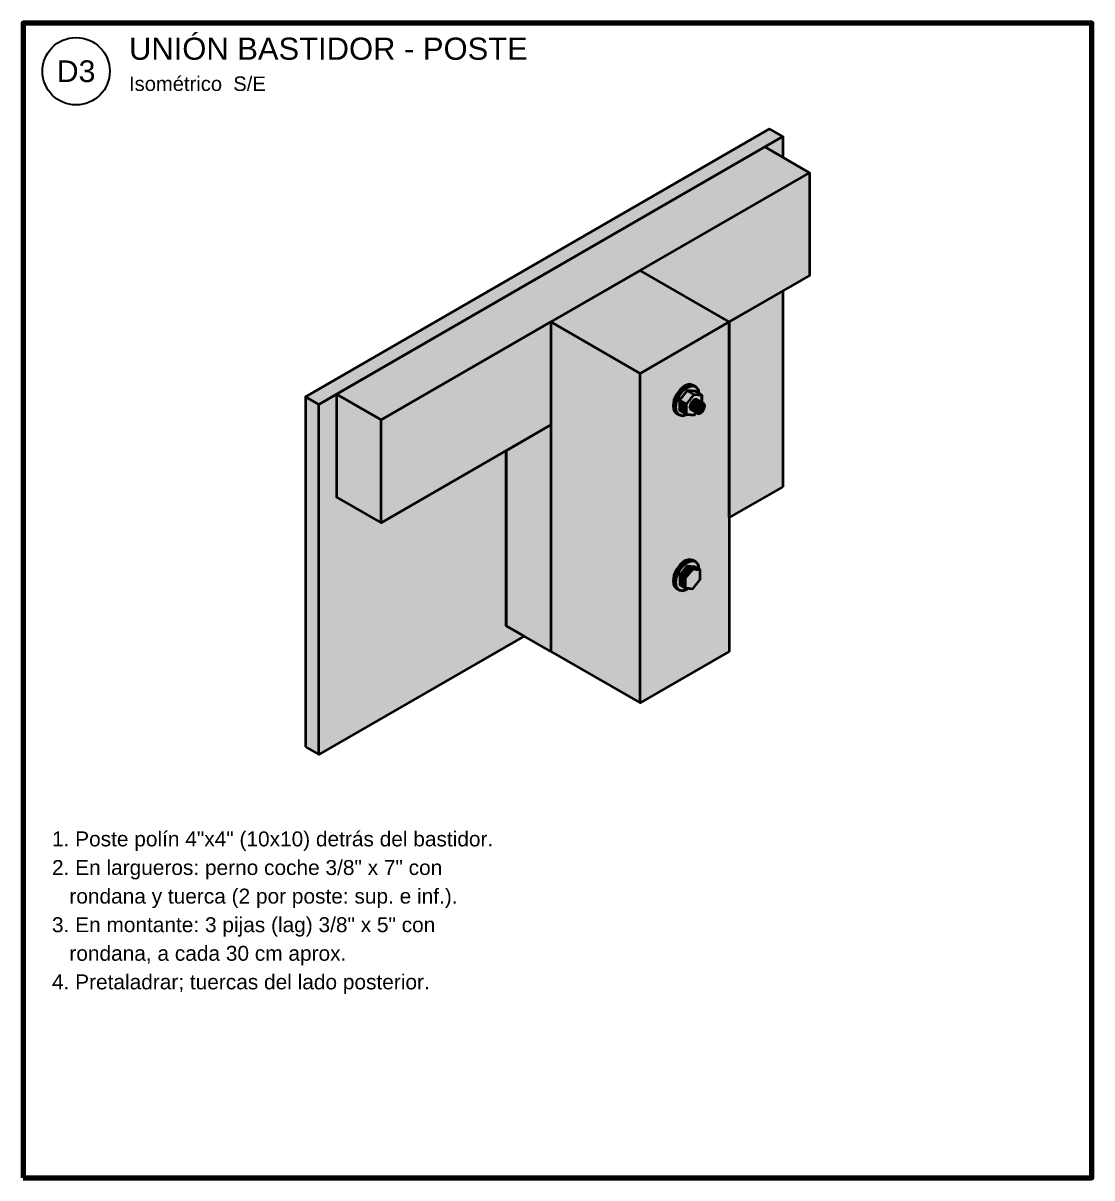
# Model space of a CAD drawing. Header units: centimetres. Extents: x 0 to 1025, y -515 to 400.
# Drawn here: x 466 to 688, y -255 to -15 of the extents above; entities that cross this region are included whole.
import ezdxf
from ezdxf.enums import TextEntityAlignment as Align

# ---------------------------------------------------------------- set-up
doc = ezdxf.new("R2010")
doc.units = ezdxf.units.CM
doc.header["$LTSCALE"] = 10
for name, color, linetype, lineweight in [('A-DETALLES', 7, 'Continuous', 35), ('A-MARCO', 7, 'Continuous', 70), ('A-RELLENO', 8, 'Continuous', 0), ('A-TEXTO', 7, 'Continuous', 25)]:
    doc.layers.add(name, color=color, linetype=linetype, lineweight=lineweight)
doc.styles.add('ARIAL', font='arial.ttf')

msp = doc.modelspace()

# ---------------------------------------------------------------- hatches: boundary and pattern name
at = {"layer": 'A-RELLENO', "true_color": 0xdfdfd8}
h = msp.add_hatch(color=7, dxfattribs=at)
h.dxf.hatch_style = 1
h.paths.add_polyline_path([(621.01, -37), (524.65, -92.64), (527.43, -94.24), (623.79, -38.6)])
at = {"layer": 'A-RELLENO', "true_color": 0xcba371}
h = msp.add_hatch(color=7, dxfattribs=at)
h.dxf.hatch_style = 1
h.paths.add_polyline_path([(620.09, -40.74), (531.13, -92.1), (540.4, -97.45), (629.35, -46.09)])
at = {"layer": 'A-RELLENO', "true_color": 0x9f9f9a}
h = msp.add_hatch(color=7, dxfattribs=at)
h.dxf.hatch_style = 1
h.paths.add_polyline_path([(623.79, -38.6), (623.79, -42.88), (620.09, -40.74)])
at = {"layer": 'A-RELLENO', "true_color": 0x907451}
h = msp.add_hatch(color=7, dxfattribs=at)
h.dxf.hatch_style = 1
h.paths.add_polyline_path([(629.35, -46.09), (629.35, -67.49), (612.67, -77.12), (612.67, -77.12), (612.67, -77.12), (612.67, -77.12), (612.67, -77.12), (612.67, -77.12), (612.67, -77.12), (594.14, -66.42)])
at = {"layer": 'A-RELLENO', "true_color": 0xcba371}
h = msp.add_hatch(color=7, dxfattribs=at)
h.dxf.hatch_style = 1
h.paths.add_polyline_path([(594.14, -66.42), (575.61, -77.12), (594.14, -87.82), (612.67, -77.12)])
at = {"layer": 'A-RELLENO', "true_color": 0x9f9f9a}
h = msp.add_hatch(color=7, dxfattribs=at)
h.dxf.hatch_style = 1
h.paths.add_polyline_path([(623.79, -111.36), (612.67, -117.78), (612.67, -77.12), (623.79, -70.7)])
at = {"layer": 'A-RELLENO', "true_color": 0x907451}
h = msp.add_hatch(color=7, dxfattribs=at)
h.dxf.hatch_style = 1
h.paths.add_polyline_path([(540.4, -118.85), (540.4, -97.45), (575.61, -77.12), (575.61, -98.52), (575.61, -98.52), (575.61, -98.52), (575.61, -98.52), (575.61, -98.52), (575.61, -98.52), (575.61, -98.52)])
at = {"layer": 'A-RELLENO', "true_color": 0x725c40}
h = msp.add_hatch(color=7, dxfattribs=at)
h.dxf.hatch_style = 1
h.paths.add_polyline_path([(575.61, -145.6), (594.14, -156.3), (594.14, -87.82), (575.61, -77.12)])
at = {"layer": 'A-RELLENO', "true_color": 0x907451}
h = msp.add_hatch(color=7, dxfattribs=at)
h.dxf.hatch_style = 1
h.paths.add_polyline_path([(594.14, -87.82), (612.67, -77.12), (612.67, -145.6), (594.14, -156.3)])
h.paths.add_polyline_path([(601, -94.56), (601, -94.56), (601, -94.56), (601, -94.56), (601, -94.56), (601.18, -95.52), (601.18, -95.52), (601.18, -95.52), (601.18, -95.52), (601.18, -95.52), (601.18, -95.52), (601.7, -96.12), (601.7, -96.12), (601.7, -96.12), (601.7, -96.12), (602.26, -96.44), (602.26, -96.44), (602.26, -96.44), (602.26, -96.44), (603.04, -96.6), (603.04, -96.6), (603.04, -96.6), (603.04, -96.6), (603.04, -96.6), (603.04, -96.6), (603.84, -96.32), (605.39, -96.46), (605.39, -96.46), (605.39, -96.46), (605.39, -96.46), (605.39, -96.46), (605.39, -96.46), (605.39, -96.46), (605.39, -96.46), (605.39, -96.46), (605.39, -96.46), (605.39, -96.46), (605.79, -95.95), (605.91, -96.02), (606.24, -96.21), (606.24, -96.21), (606.24, -96.21), (606.24, -96.21), (606.24, -96.21), (606.24, -96.21), (606.24, -96.21), (606.24, -96.21), (606.24, -96.21), (606.68, -96.09), (606.68, -96.09), (606.68, -96.09), (606.68, -96.09), (606.68, -96.09), (606.68, -96.09), (607.13, -95.7), (607.13, -95.7), (607.13, -95.7), (607.13, -95.7), (607.46, -95.13), (607.46, -95.13), (607.46, -95.13), (607.46, -95.13), (607.57, -94.55), (607.57, -94.55), (607.57, -94.55), (607.57, -94.55), (607.57, -94.55), (607.57, -94.55), (607.46, -94.11), (607.46, -94.11), (607.46, -94.11), (607.46, -94.11), (607.46, -94.11), (607.46, -94.11), (607.46, -94.11), (607.46, -94.11), (607.46, -94.11), (607.13, -93.92), (606.99, -93.84), (606.99, -92.32), (606.99, -92.32), (606.99, -92.32), (606.99, -92.32), (606.99, -92.32), (606.99, -92.32), (606.99, -92.32), (606.99, -92.32), (606.99, -92.32), (606.99, -92.32), (606.99, -92.32), (606.99, -92.32), (606.34, -91.94), (606.19, -91.14), (606.19, -91.14), (606.19, -91.14), (606.19, -91.14), (606.19, -91.14), (606.19, -91.14), (605.67, -90.54), (605.67, -90.54), (605.67, -90.54), (605.67, -90.54), (605.11, -90.22), (605.11, -90.22), (605.11, -90.22), (605.11, -90.22), (604.33, -90.07), (604.33, -90.07), (604.33, -90.07), (604.33, -90.07), (604.33, -90.07), (604.33, -90.07), (603.41, -90.39), (603.41, -90.39), (603.41, -90.39), (603.41, -90.39), (603.41, -90.39), (602.49, -91.13), (602.49, -91.13), (602.49, -91.13), (602.49, -91.13), (601.7, -92.19), (601.7, -92.19), (601.7, -92.19), (601.18, -93.39), (601.18, -93.39), (601.18, -93.39), (601.18, -93.39)], flags=0)
h.paths.add_polyline_path([(601, -130.94), (601, -130.94), (601, -130.94), (601, -130.94), (601, -130.94), (601.18, -131.9), (601.18, -131.9), (601.18, -131.9), (601.18, -131.9), (601.18, -131.9), (601.18, -131.9), (601.7, -132.5), (601.7, -132.5), (601.7, -132.5), (601.7, -132.5), (602.26, -132.82), (602.26, -132.82), (602.26, -132.82), (602.26, -132.82), (603.04, -132.97), (603.04, -132.97), (603.04, -132.97), (603.04, -132.97), (603.04, -132.97), (603.04, -132.97), (603.96, -132.65), (603.96, -132.65), (603.96, -132.65), (603.96, -132.65), (603.96, -132.65), (604.19, -132.47), (605.08, -132.55), (605.08, -132.55), (605.08, -132.55), (605.08, -132.55), (605.08, -132.55), (605.08, -132.55), (605.08, -132.55), (605.08, -132.55), (605.08, -132.55), (605.08, -132.55), (605.08, -132.55), (606.6, -130.65), (606.6, -130.65), (606.6, -130.65), (606.6, -130.65), (606.6, -130.65), (606.6, -130.65), (606.6, -130.65), (606.6, -130.65), (606.6, -128.62), (606.6, -128.62), (606.6, -128.62), (606.6, -128.62), (606.6, -128.62), (606.6, -128.62), (606.6, -128.62), (606.6, -128.62), (606.6, -128.62), (606.6, -128.62), (606.6, -128.62), (606.6, -128.62), (606.37, -128.49), (606.37, -128.48), (606.37, -128.48), (606.37, -128.48), (606.37, -128.48), (606.37, -128.48), (606.19, -127.52), (606.19, -127.52), (606.19, -127.52), (606.19, -127.52), (606.19, -127.52), (606.19, -127.52), (605.67, -126.92), (605.67, -126.92), (605.67, -126.92), (605.67, -126.92), (605.11, -126.6), (605.11, -126.6), (605.11, -126.6), (605.11, -126.6), (604.33, -126.45), (604.33, -126.45), (604.33, -126.45), (604.33, -126.45), (604.33, -126.45), (604.33, -126.45), (603.41, -126.77), (603.41, -126.77), (603.41, -126.77), (603.41, -126.77), (603.41, -126.77), (602.49, -127.51), (602.49, -127.51), (602.49, -127.51), (602.49, -127.51), (601.7, -128.57), (601.7, -128.57), (601.7, -128.57), (601.18, -129.77), (601.18, -129.77), (601.18, -129.77), (601.18, -129.77)], flags=0)
at = {"layer": 'A-RELLENO', "true_color": 0x47474a}
h = msp.add_hatch(color=7, dxfattribs=at)
h.dxf.hatch_style = 1
h.paths.add_polyline_path([(603.04, -96.6), (602.26, -96.44), (601.74, -95.84), (601.56, -94.88), (601.74, -93.71), (602.26, -92.51), (603.04, -91.46), (603.96, -90.71), (604.89, -90.39), (605.67, -90.54), (606.19, -91.14), (606.34, -91.94), (605.57, -91.5), (605.57, -91.5), (605.57, -91.5), (605.57, -91.5), (605.57, -91.5), (603.96, -91.35), (603.96, -91.35), (603.96, -91.35), (603.96, -91.35), (603.96, -91.35), (603.96, -91.35), (603.96, -91.35), (603.96, -91.35), (603.96, -91.35), (603.96, -91.35), (603.96, -91.35), (602.36, -93.35), (602.36, -93.35), (602.36, -93.35), (602.36, -93.35), (602.36, -93.35), (602.36, -93.35), (602.36, -93.35), (602.36, -93.35), (602.36, -95.49), (602.36, -95.49), (602.36, -95.49), (602.36, -95.49), (602.36, -95.49), (602.36, -95.49), (602.36, -95.49), (602.36, -95.49), (602.36, -95.49), (602.36, -95.49), (602.36, -95.49), (602.36, -95.49), (603.78, -96.31), (603.78, -96.31), (603.78, -96.31), (603.78, -96.31), (603.78, -96.31), (603.84, -96.32)])
at = {"layer": 'A-RELLENO', "true_color": 0x545458}
h = msp.add_hatch(color=7, dxfattribs=at)
h.dxf.hatch_style = 1
h.paths.add_polyline_path([(602.49, -91.13), (601.7, -92.19), (602.26, -92.51), (603.04, -91.46)])
at = {"layer": 'A-RELLENO', "true_color": 0x5f5f63}
h = msp.add_hatch(color=7, dxfattribs=at)
h.dxf.hatch_style = 1
h.paths.add_polyline_path([(603.41, -90.39), (602.49, -91.13), (603.04, -91.46), (603.96, -90.71)])
at = {"layer": 'A-RELLENO', "true_color": 0x66666b}
h = msp.add_hatch(color=7, dxfattribs=at)
h.dxf.hatch_style = 1
h.paths.add_polyline_path([(604.33, -90.07), (603.41, -90.39), (603.96, -90.71), (604.89, -90.39)])
at = {"layer": 'A-RELLENO', "true_color": 0x6a6a6f}
h = msp.add_hatch(color=7, dxfattribs=at)
h.dxf.hatch_style = 1
h.paths.add_polyline_path([(605.11, -90.22), (604.33, -90.07), (604.89, -90.39), (605.67, -90.54)])
at = {"layer": 'A-RELLENO', "true_color": 0x7e7e79}
h = msp.add_hatch(color=7, dxfattribs=at)
h.dxf.hatch_style = 1
h.paths.add_polyline_path([(524.65, -165.4), (527.43, -167), (527.43, -94.24), (524.65, -92.64)])
at = {"layer": 'A-RELLENO', "true_color": 0x9f9f9a}
h = msp.add_hatch(color=7, dxfattribs=at)
h.dxf.hatch_style = 1
h.paths.add_polyline_path([(527.43, -167), (527.43, -94.24), (531.13, -92.1), (531.13, -113.5), (531.13, -113.5), (531.13, -113.5), (531.13, -113.5), (531.13, -113.5), (531.13, -113.5), (531.13, -113.5), (531.13, -113.5), (531.13, -113.5), (531.13, -113.5), (531.13, -113.5), (531.13, -113.5), (540.4, -118.85), (540.4, -118.85), (540.4, -118.85), (540.4, -118.85), (540.4, -118.85), (540.4, -118.85), (540.4, -118.85), (540.4, -118.85), (540.4, -118.85), (540.4, -118.85), (540.4, -118.85), (540.4, -118.85), (566.34, -103.87), (566.34, -140.25), (566.34, -140.25), (566.34, -140.25), (566.34, -140.25), (566.34, -140.25), (566.34, -140.25), (566.34, -140.25), (566.34, -140.25), (566.34, -140.25), (566.34, -140.25), (566.34, -140.25), (566.34, -140.25), (570.05, -142.39)])
at = {"layer": 'A-RELLENO', "true_color": 0x725c40}
h = msp.add_hatch(color=7, dxfattribs=at)
h.dxf.hatch_style = 1
h.paths.add_polyline_path([(531.13, -113.5), (540.4, -118.85), (540.4, -97.45), (531.13, -92.1)])
at = {"layer": 'A-RELLENO', "true_color": 0x3d3d40}
h = msp.add_hatch(color=7, dxfattribs=at)
h.dxf.hatch_style = 1
h.paths.add_polyline_path([(601.18, -93.39), (601, -94.56), (601.56, -94.88), (601.74, -93.71)])
at = {"layer": 'A-RELLENO', "true_color": 0x48484c}
h = msp.add_hatch(color=7, dxfattribs=at)
h.dxf.hatch_style = 1
h.paths.add_polyline_path([(601.7, -92.19), (601.18, -93.39), (601.74, -93.71), (602.26, -92.51)])
at = {"layer": 'A-RELLENO', "true_color": 0x56565a}
h = msp.add_hatch(color=7, dxfattribs=at)
h.dxf.hatch_style = 1
h.paths.add_polyline_path([(603.96, -91.35), (602.36, -93.35), (603.78, -94.17), (605.39, -92.18)])
at = {"layer": 'A-RELLENO', "true_color": 0x38383a}
h = msp.add_hatch(color=7, dxfattribs=at)
h.dxf.hatch_style = 1
h.paths.add_polyline_path([(602.36, -93.35), (602.36, -95.49), (603.78, -96.31), (603.78, -94.17)])
at = {"layer": 'A-RELLENO', "true_color": 0x47474a}
h = msp.add_hatch(color=7, dxfattribs=at)
h.dxf.hatch_style = 1
h.paths.add_polyline_path([(605.39, -96.46), (603.78, -96.31), (603.78, -94.17), (605.39, -92.18), (606.99, -92.32), (606.99, -93.84), (605.83, -93.17), (605.83, -93.17), (605.83, -93.17), (605.83, -93.17), (605.83, -93.17), (605.83, -93.17), (605.83, -93.17), (605.83, -93.17), (605.83, -93.17), (605.39, -93.29), (605.39, -93.29), (605.39, -93.29), (605.39, -93.29), (605.39, -93.29), (605.39, -93.29), (604.94, -93.68), (604.94, -93.68), (604.94, -93.68), (604.94, -93.68), (604.62, -94.25), (604.62, -94.25), (604.62, -94.25), (604.62, -94.25), (604.5, -94.83), (604.5, -94.83), (604.5, -94.83), (604.5, -94.83), (604.5, -94.83), (604.5, -94.83), (604.62, -95.27), (604.62, -95.27), (604.62, -95.27), (604.62, -95.27), (604.62, -95.27), (604.62, -95.27), (604.62, -95.27), (604.62, -95.27), (604.62, -95.27), (605.79, -95.95)])
at = {"layer": 'A-RELLENO', "true_color": 0x6a6a6f}
h = msp.add_hatch(color=7, dxfattribs=at)
h.dxf.hatch_style = 1
h.paths.add_polyline_path([(605.57, -91.5), (603.96, -91.35), (605.39, -92.18), (606.99, -92.32)])
at = {"layer": 'A-RELLENO', "true_color": 0x5d5d62}
h = msp.add_hatch(color=7, dxfattribs=at)
h.dxf.hatch_style = 1
h.paths.add_polyline_path([(605.39, -93.29), (604.94, -93.68), (606.24, -94.43), (606.68, -94.04)])
at = {"layer": 'A-RELLENO', "true_color": 0x67676c}
h = msp.add_hatch(color=7, dxfattribs=at)
h.dxf.hatch_style = 1
h.paths.add_polyline_path([(605.83, -93.17), (605.39, -93.29), (606.68, -94.04), (607.13, -93.92)])
at = {"layer": 'A-RELLENO', "true_color": 0x333336}
h = msp.add_hatch(color=7, dxfattribs=at)
h.dxf.hatch_style = 1
h.paths.add_polyline_path([(601, -94.56), (601.18, -95.52), (601.74, -95.84), (601.56, -94.88)])
at = {"layer": 'A-RELLENO', "true_color": 0x2f2f31}
h = msp.add_hatch(color=7, dxfattribs=at)
h.dxf.hatch_style = 1
h.paths.add_polyline_path([(601.18, -95.52), (601.7, -96.12), (602.26, -96.44), (601.74, -95.84)])
at = {"layer": 'A-RELLENO', "true_color": 0x3f3f42}
h = msp.add_hatch(color=7, dxfattribs=at)
h.dxf.hatch_style = 1
h.paths.add_polyline_path([(604.62, -94.25), (604.5, -94.83), (605.8, -95.58), (605.91, -95)])
at = {"layer": 'A-RELLENO', "true_color": 0x323235}
h = msp.add_hatch(color=7, dxfattribs=at)
h.dxf.hatch_style = 1
h.paths.add_polyline_path([(604.5, -94.83), (604.62, -95.27), (605.91, -96.02), (605.8, -95.58)])
at = {"layer": 'A-RELLENO', "true_color": 0x4e4e52}
h = msp.add_hatch(color=7, dxfattribs=at)
h.dxf.hatch_style = 1
h.paths.add_polyline_path([(604.94, -93.68), (604.62, -94.25), (605.91, -95), (606.24, -94.43)])
at = {"layer": 'A-RELLENO', "true_color": 0x47474a}
h = msp.add_hatch(color=7, dxfattribs=at)
h.dxf.hatch_style = 1
h.paths.add_polyline_path([(606.68, -96.09), (607.13, -95.7), (607.46, -95.13), (607.57, -94.55), (607.46, -94.11), (607.13, -93.92), (606.68, -94.04), (606.24, -94.43), (605.91, -95), (605.8, -95.58), (605.91, -96.02), (606.24, -96.21)])
at = {"layer": 'A-RELLENO', "true_color": 0x725c40}
h = msp.add_hatch(color=7, dxfattribs=at)
h.dxf.hatch_style = 1
h.paths.add_polyline_path([(575.61, -145.6), (566.34, -140.25), (566.34, -103.87), (566.34, -103.87), (566.34, -103.87), (566.34, -103.87), (566.34, -103.87), (566.34, -103.87), (566.34, -103.87), (575.61, -98.52)])
at = {"layer": 'A-RELLENO', "true_color": 0x47474a}
h = msp.add_hatch(color=7, dxfattribs=at)
h.dxf.hatch_style = 1
h.paths.add_polyline_path([(603.96, -132.65), (603.04, -132.97), (602.26, -132.82), (601.74, -132.22), (601.56, -131.26), (601.74, -130.09), (602.26, -128.89), (603.04, -127.83), (603.96, -127.09), (604.89, -126.77), (605.67, -126.92), (606.19, -127.52), (606.37, -128.48), (606.37, -128.49), (605.49, -127.98), (605.49, -127.98), (605.49, -127.98), (605.49, -127.98), (605.49, -127.98), (603.96, -127.84), (603.96, -127.84), (603.96, -127.84), (603.96, -127.84), (603.96, -127.84), (603.96, -127.84), (603.96, -127.84), (603.96, -127.84), (603.96, -127.84), (603.96, -127.84), (603.96, -127.84), (602.44, -129.74), (602.44, -129.74), (602.44, -129.74), (602.44, -129.74), (602.44, -129.74), (602.44, -129.74), (602.44, -129.74), (602.44, -129.74), (602.44, -131.77), (602.44, -131.77), (602.44, -131.77), (602.44, -131.77), (602.44, -131.77), (602.44, -131.77), (602.44, -131.77), (602.44, -131.77), (602.44, -131.77), (602.44, -131.77), (602.44, -131.77), (602.44, -131.77), (603.55, -132.41), (603.55, -132.41), (603.55, -132.41), (603.55, -132.41), (603.55, -132.41), (604.19, -132.47)])
at = {"layer": 'A-RELLENO', "true_color": 0x5f5f63}
h = msp.add_hatch(color=7, dxfattribs=at)
h.dxf.hatch_style = 1
h.paths.add_polyline_path([(603.41, -126.77), (602.49, -127.51), (603.04, -127.83), (603.96, -127.09)])
at = {"layer": 'A-RELLENO', "true_color": 0x66666b}
h = msp.add_hatch(color=7, dxfattribs=at)
h.dxf.hatch_style = 1
h.paths.add_polyline_path([(604.33, -126.45), (603.41, -126.77), (603.96, -127.09), (604.89, -126.77)])
at = {"layer": 'A-RELLENO', "true_color": 0x6a6a6f}
h = msp.add_hatch(color=7, dxfattribs=at)
h.dxf.hatch_style = 1
h.paths.add_polyline_path([(605.11, -126.6), (604.33, -126.45), (604.89, -126.77), (605.67, -126.92)])
at = {"layer": 'A-RELLENO', "true_color": 0x48484c}
h = msp.add_hatch(color=7, dxfattribs=at)
h.dxf.hatch_style = 1
h.paths.add_polyline_path([(601.7, -128.57), (601.18, -129.77), (601.74, -130.09), (602.26, -128.89)])
at = {"layer": 'A-RELLENO', "true_color": 0x545458}
h = msp.add_hatch(color=7, dxfattribs=at)
h.dxf.hatch_style = 1
h.paths.add_polyline_path([(602.49, -127.51), (601.7, -128.57), (602.26, -128.89), (603.04, -127.83)])
at = {"layer": 'A-RELLENO', "true_color": 0x56565a}
h = msp.add_hatch(color=7, dxfattribs=at)
h.dxf.hatch_style = 1
h.paths.add_polyline_path([(603.96, -127.84), (602.44, -129.74), (603.55, -130.38), (605.08, -128.48)])
at = {"layer": 'A-RELLENO', "true_color": 0x47474a}
h = msp.add_hatch(color=7, dxfattribs=at)
h.dxf.hatch_style = 1
h.paths.add_polyline_path([(605.08, -132.55), (606.6, -130.65), (606.6, -128.62), (605.08, -128.48), (603.55, -130.38), (603.55, -132.41)])
at = {"layer": 'A-RELLENO', "true_color": 0x6a6a6f}
h = msp.add_hatch(color=7, dxfattribs=at)
h.dxf.hatch_style = 1
h.paths.add_polyline_path([(605.49, -127.98), (603.96, -127.84), (605.08, -128.48), (606.6, -128.62)])
at = {"layer": 'A-RELLENO', "true_color": 0x3d3d40}
h = msp.add_hatch(color=7, dxfattribs=at)
h.dxf.hatch_style = 1
h.paths.add_polyline_path([(601.18, -129.77), (601, -130.94), (601.56, -131.26), (601.74, -130.09)])
at = {"layer": 'A-RELLENO', "true_color": 0x333336}
h = msp.add_hatch(color=7, dxfattribs=at)
h.dxf.hatch_style = 1
h.paths.add_polyline_path([(601, -130.94), (601.18, -131.9), (601.74, -132.22), (601.56, -131.26)])
at = {"layer": 'A-RELLENO', "true_color": 0x2f2f31}
h = msp.add_hatch(color=7, dxfattribs=at)
h.dxf.hatch_style = 1
h.paths.add_polyline_path([(601.18, -131.9), (601.7, -132.5), (602.26, -132.82), (601.74, -132.22)])
at = {"layer": 'A-RELLENO', "true_color": 0x38383a}
h = msp.add_hatch(color=7, dxfattribs=at)
h.dxf.hatch_style = 1
h.paths.add_polyline_path([(602.44, -129.74), (602.44, -131.77), (603.55, -132.41), (603.55, -130.38)])

# ---------------------------------------------------------------- linework, layer by layer
at = {"layer": 'A-DETALLES'}
for points in [[(621.01, -37), (524.65, -92.64), (527.43, -94.24), (623.79, -38.6), (621.01, -37)], [(620.09, -40.74), (531.13, -92.1), (540.4, -97.45), (629.35, -46.09), (620.09, -40.74)], [(623.79, -38.6), (623.79, -42.88), (620.09, -40.74), (623.79, -38.6)], [(629.35, -46.09), (629.35, -67.49), (612.67, -77.12), (612.67, -77.12), (612.67, -77.12), (612.67, -77.12), (612.67, -77.12), (612.67, -77.12), (612.67, -77.12), (594.14, -66.42), (629.35, -46.09)], [(594.14, -66.42), (575.61, -77.12), (594.14, -87.82), (612.67, -77.12), (594.14, -66.42)], [(623.79, -111.36), (612.67, -117.78), (612.67, -77.12), (623.79, -70.7), (623.79, -111.36)], [(540.4, -118.85), (540.4, -97.45), (575.61, -77.12), (575.61, -98.52), (575.61, -98.52), (575.61, -98.52), (575.61, -98.52), (575.61, -98.52), (575.61, -98.52), (575.61, -98.52), (540.4, -118.85)], [(575.61, -145.6), (594.14, -156.3), (594.14, -87.82), (575.61, -77.12), (575.61, -145.6)], [(594.14, -87.82), (612.67, -77.12), (612.67, -145.6), (594.14, -156.3), (594.14, -87.82)], [(601, -94.56), (601, -94.56), (601, -94.56), (601, -94.56), (601, -94.56), (601.18, -95.52), (601.18, -95.52), (601.18, -95.52), (601.18, -95.52), (601.18, -95.52), (601.18, -95.52), (601.7, -96.12), (601.7, -96.12), (601.7, -96.12), (601.7, -96.12), (602.26, -96.44), (602.26, -96.44), (602.26, -96.44), (602.26, -96.44), (603.04, -96.6), (603.04, -96.6), (603.04, -96.6), (603.04, -96.6), (603.04, -96.6), (603.04, -96.6), (603.84, -96.32), (605.39, -96.46), (605.39, -96.46), (605.39, -96.46), (605.39, -96.46), (605.39, -96.46), (605.39, -96.46), (605.39, -96.46), (605.39, -96.46), (605.39, -96.46), (605.39, -96.46), (605.39, -96.46), (605.79, -95.95), (605.91, -96.02), (606.24, -96.21), (606.24, -96.21), (606.24, -96.21), (606.24, -96.21), (606.24, -96.21), (606.24, -96.21), (606.24, -96.21), (606.24, -96.21), (606.24, -96.21), (606.68, -96.09), (606.68, -96.09), (606.68, -96.09), (606.68, -96.09), (606.68, -96.09), (606.68, -96.09), (607.13, -95.7), (607.13, -95.7), (607.13, -95.7), (607.13, -95.7), (607.46, -95.13), (607.46, -95.13), (607.46, -95.13), (607.46, -95.13), (607.57, -94.55), (607.57, -94.55), (607.57, -94.55), (607.57, -94.55), (607.57, -94.55), (607.57, -94.55), (607.46, -94.11), (607.46, -94.11), (607.46, -94.11), (607.46, -94.11), (607.46, -94.11), (607.46, -94.11), (607.46, -94.11), (607.46, -94.11), (607.46, -94.11), (607.13, -93.92), (606.99, -93.84), (606.99, -92.32), (606.99, -92.32), (606.99, -92.32), (606.99, -92.32), (606.99, -92.32), (606.99, -92.32), (606.99, -92.32), (606.99, -92.32), (606.99, -92.32), (606.99, -92.32), (606.99, -92.32), (606.99, -92.32), (606.34, -91.94), (606.19, -91.14), (606.19, -91.14), (606.19, -91.14), (606.19, -91.14), (606.19, -91.14), (606.19, -91.14), (605.67, -90.54), (605.67, -90.54), (605.67, -90.54), (605.67, -90.54), (605.11, -90.22), (605.11, -90.22), (605.11, -90.22), (605.11, -90.22), (604.33, -90.07), (604.33, -90.07), (604.33, -90.07), (604.33, -90.07), (604.33, -90.07), (604.33, -90.07), (603.41, -90.39), (603.41, -90.39), (603.41, -90.39), (603.41, -90.39), (603.41, -90.39), (602.49, -91.13), (602.49, -91.13), (602.49, -91.13), (602.49, -91.13), (601.7, -92.19), (601.7, -92.19), (601.7, -92.19), (601.18, -93.39), (601.18, -93.39), (601.18, -93.39), (601.18, -93.39), (601, -94.56)], [(603.04, -96.6), (602.26, -96.44), (601.74, -95.84), (601.56, -94.88), (601.74, -93.71), (602.26, -92.51), (603.04, -91.46), (603.96, -90.71), (604.89, -90.39), (605.67, -90.54), (606.19, -91.14), (606.34, -91.94), (605.57, -91.5), (605.57, -91.5), (605.57, -91.5), (605.57, -91.5), (605.57, -91.5), (603.96, -91.35), (603.96, -91.35), (603.96, -91.35), (603.96, -91.35), (603.96, -91.35), (603.96, -91.35), (603.96, -91.35), (603.96, -91.35), (603.96, -91.35), (603.96, -91.35), (603.96, -91.35), (602.36, -93.35), (602.36, -93.35), (602.36, -93.35), (602.36, -93.35), (602.36, -93.35), (602.36, -93.35), (602.36, -93.35), (602.36, -93.35), (602.36, -95.49), (602.36, -95.49), (602.36, -95.49), (602.36, -95.49), (602.36, -95.49), (602.36, -95.49), (602.36, -95.49), (602.36, -95.49), (602.36, -95.49), (602.36, -95.49), (602.36, -95.49), (602.36, -95.49), (603.78, -96.31), (603.78, -96.31), (603.78, -96.31), (603.78, -96.31), (603.78, -96.31), (603.84, -96.32), (603.04, -96.6)], [(602.49, -91.13), (601.7, -92.19), (602.26, -92.51), (603.04, -91.46), (602.49, -91.13)], [(603.41, -90.39), (602.49, -91.13), (603.04, -91.46), (603.96, -90.71), (603.41, -90.39)], [(604.33, -90.07), (603.41, -90.39), (603.96, -90.71), (604.89, -90.39), (604.33, -90.07)], [(605.11, -90.22), (604.33, -90.07), (604.89, -90.39), (605.67, -90.54), (605.11, -90.22)], [(524.65, -165.4), (527.43, -167), (527.43, -94.24), (524.65, -92.64), (524.65, -165.4)], [(527.43, -167), (527.43, -94.24), (531.13, -92.1), (531.13, -113.5), (531.13, -113.5), (531.13, -113.5), (531.13, -113.5), (531.13, -113.5), (531.13, -113.5), (531.13, -113.5), (531.13, -113.5), (531.13, -113.5), (531.13, -113.5), (531.13, -113.5), (531.13, -113.5), (540.4, -118.85), (540.4, -118.85), (540.4, -118.85), (540.4, -118.85), (540.4, -118.85), (540.4, -118.85), (540.4, -118.85), (540.4, -118.85), (540.4, -118.85), (540.4, -118.85), (540.4, -118.85), (540.4, -118.85), (566.34, -103.87), (566.34, -140.25), (566.34, -140.25), (566.34, -140.25), (566.34, -140.25), (566.34, -140.25), (566.34, -140.25), (566.34, -140.25), (566.34, -140.25), (566.34, -140.25), (566.34, -140.25), (566.34, -140.25), (566.34, -140.25), (570.05, -142.39), (527.43, -167)], [(531.13, -113.5), (540.4, -118.85), (540.4, -97.45), (531.13, -92.1), (531.13, -113.5)], [(601.18, -93.39), (601, -94.56), (601.56, -94.88), (601.74, -93.71), (601.18, -93.39)], [(601.7, -92.19), (601.18, -93.39), (601.74, -93.71), (602.26, -92.51), (601.7, -92.19)], [(603.96, -91.35), (602.36, -93.35), (603.78, -94.17), (605.39, -92.18), (603.96, -91.35)], [(602.36, -93.35), (602.36, -95.49), (603.78, -96.31), (603.78, -94.17), (602.36, -93.35)], [(605.39, -96.46), (603.78, -96.31), (603.78, -94.17), (605.39, -92.18), (606.99, -92.32), (606.99, -93.84), (605.83, -93.17), (605.83, -93.17), (605.83, -93.17), (605.83, -93.17), (605.83, -93.17), (605.83, -93.17), (605.83, -93.17), (605.83, -93.17), (605.83, -93.17), (605.39, -93.29), (605.39, -93.29), (605.39, -93.29), (605.39, -93.29), (605.39, -93.29), (605.39, -93.29), (604.94, -93.68), (604.94, -93.68), (604.94, -93.68), (604.94, -93.68), (604.62, -94.25), (604.62, -94.25), (604.62, -94.25), (604.62, -94.25), (604.5, -94.83), (604.5, -94.83), (604.5, -94.83), (604.5, -94.83), (604.5, -94.83), (604.5, -94.83), (604.62, -95.27), (604.62, -95.27), (604.62, -95.27), (604.62, -95.27), (604.62, -95.27), (604.62, -95.27), (604.62, -95.27), (604.62, -95.27), (604.62, -95.27), (605.79, -95.95), (605.39, -96.46)], [(605.57, -91.5), (603.96, -91.35), (605.39, -92.18), (606.99, -92.32), (605.57, -91.5)], [(605.39, -93.29), (604.94, -93.68), (606.24, -94.43), (606.68, -94.04), (605.39, -93.29)], [(605.83, -93.17), (605.39, -93.29), (606.68, -94.04), (607.13, -93.92), (605.83, -93.17)], [(601, -94.56), (601.18, -95.52), (601.74, -95.84), (601.56, -94.88), (601, -94.56)], [(601.18, -95.52), (601.7, -96.12), (602.26, -96.44), (601.74, -95.84), (601.18, -95.52)], [(604.62, -94.25), (604.5, -94.83), (605.8, -95.58), (605.91, -95), (604.62, -94.25)], [(604.5, -94.83), (604.62, -95.27), (605.91, -96.02), (605.8, -95.58), (604.5, -94.83)], [(604.94, -93.68), (604.62, -94.25), (605.91, -95), (606.24, -94.43), (604.94, -93.68)], [(606.68, -96.09), (607.13, -95.7), (607.46, -95.13), (607.57, -94.55), (607.46, -94.11), (607.13, -93.92), (606.68, -94.04), (606.24, -94.43), (605.91, -95), (605.8, -95.58), (605.91, -96.02), (606.24, -96.21), (606.68, -96.09)], [(575.61, -145.6), (566.34, -140.25), (566.34, -103.87), (566.34, -103.87), (566.34, -103.87), (566.34, -103.87), (566.34, -103.87), (566.34, -103.87), (566.34, -103.87), (575.61, -98.52), (575.61, -145.6)], [(601, -130.94), (601, -130.94), (601, -130.94), (601, -130.94), (601, -130.94), (601.18, -131.9), (601.18, -131.9), (601.18, -131.9), (601.18, -131.9), (601.18, -131.9), (601.18, -131.9), (601.7, -132.5), (601.7, -132.5), (601.7, -132.5), (601.7, -132.5), (602.26, -132.82), (602.26, -132.82), (602.26, -132.82), (602.26, -132.82), (603.04, -132.97), (603.04, -132.97), (603.04, -132.97), (603.04, -132.97), (603.04, -132.97), (603.04, -132.97), (603.96, -132.65), (603.96, -132.65), (603.96, -132.65), (603.96, -132.65), (603.96, -132.65), (604.19, -132.47), (605.08, -132.55), (605.08, -132.55), (605.08, -132.55), (605.08, -132.55), (605.08, -132.55), (605.08, -132.55), (605.08, -132.55), (605.08, -132.55), (605.08, -132.55), (605.08, -132.55), (605.08, -132.55), (606.6, -130.65), (606.6, -130.65), (606.6, -130.65), (606.6, -130.65), (606.6, -130.65), (606.6, -130.65), (606.6, -130.65), (606.6, -130.65), (606.6, -128.62), (606.6, -128.62), (606.6, -128.62), (606.6, -128.62), (606.6, -128.62), (606.6, -128.62), (606.6, -128.62), (606.6, -128.62), (606.6, -128.62), (606.6, -128.62), (606.6, -128.62), (606.6, -128.62), (606.37, -128.49), (606.37, -128.48), (606.37, -128.48), (606.37, -128.48), (606.37, -128.48), (606.37, -128.48), (606.19, -127.52), (606.19, -127.52), (606.19, -127.52), (606.19, -127.52), (606.19, -127.52), (606.19, -127.52), (605.67, -126.92), (605.67, -126.92), (605.67, -126.92), (605.67, -126.92), (605.11, -126.6), (605.11, -126.6), (605.11, -126.6), (605.11, -126.6), (604.33, -126.45), (604.33, -126.45), (604.33, -126.45), (604.33, -126.45), (604.33, -126.45), (604.33, -126.45), (603.41, -126.77), (603.41, -126.77), (603.41, -126.77), (603.41, -126.77), (603.41, -126.77), (602.49, -127.51), (602.49, -127.51), (602.49, -127.51), (602.49, -127.51), (601.7, -128.57), (601.7, -128.57), (601.7, -128.57), (601.18, -129.77), (601.18, -129.77), (601.18, -129.77), (601.18, -129.77), (601, -130.94)], [(603.96, -132.65), (603.04, -132.97), (602.26, -132.82), (601.74, -132.22), (601.56, -131.26), (601.74, -130.09), (602.26, -128.89), (603.04, -127.83), (603.96, -127.09), (604.89, -126.77), (605.67, -126.92), (606.19, -127.52), (606.37, -128.48), (606.37, -128.49), (605.49, -127.98), (605.49, -127.98), (605.49, -127.98), (605.49, -127.98), (605.49, -127.98), (603.96, -127.84), (603.96, -127.84), (603.96, -127.84), (603.96, -127.84), (603.96, -127.84), (603.96, -127.84), (603.96, -127.84), (603.96, -127.84), (603.96, -127.84), (603.96, -127.84), (603.96, -127.84), (602.44, -129.74), (602.44, -129.74), (602.44, -129.74), (602.44, -129.74), (602.44, -129.74), (602.44, -129.74), (602.44, -129.74), (602.44, -129.74), (602.44, -131.77), (602.44, -131.77), (602.44, -131.77), (602.44, -131.77), (602.44, -131.77), (602.44, -131.77), (602.44, -131.77), (602.44, -131.77), (602.44, -131.77), (602.44, -131.77), (602.44, -131.77), (602.44, -131.77), (603.55, -132.41), (603.55, -132.41), (603.55, -132.41), (603.55, -132.41), (603.55, -132.41), (604.19, -132.47), (603.96, -132.65)], [(603.41, -126.77), (602.49, -127.51), (603.04, -127.83), (603.96, -127.09), (603.41, -126.77)], [(604.33, -126.45), (603.41, -126.77), (603.96, -127.09), (604.89, -126.77), (604.33, -126.45)], [(605.11, -126.6), (604.33, -126.45), (604.89, -126.77), (605.67, -126.92), (605.11, -126.6)], [(601.7, -128.57), (601.18, -129.77), (601.74, -130.09), (602.26, -128.89), (601.7, -128.57)], [(602.49, -127.51), (601.7, -128.57), (602.26, -128.89), (603.04, -127.83), (602.49, -127.51)], [(603.96, -127.84), (602.44, -129.74), (603.55, -130.38), (605.08, -128.48), (603.96, -127.84)], [(605.08, -132.55), (606.6, -130.65), (606.6, -128.62), (605.08, -128.48), (603.55, -130.38), (603.55, -132.41), (605.08, -132.55)], [(605.49, -127.98), (603.96, -127.84), (605.08, -128.48), (606.6, -128.62), (605.49, -127.98)], [(601.18, -129.77), (601, -130.94), (601.56, -131.26), (601.74, -130.09), (601.18, -129.77)], [(601, -130.94), (601.18, -131.9), (601.74, -132.22), (601.56, -131.26), (601, -130.94)], [(601.18, -131.9), (601.7, -132.5), (602.26, -132.82), (601.74, -132.22), (601.18, -131.9)], [(602.44, -129.74), (602.44, -131.77), (603.55, -132.41), (603.55, -130.38), (602.44, -129.74)]]:
    msp.add_lwpolyline(points, close=True, dxfattribs=at)
at = {"layer": 'A-MARCO'}
msp.add_lwpolyline([(466, -255), (688, -255), (688, -15), (466, -15)], close=True, dxfattribs=at)
at = {"layer": 'A-TEXTO'}
msp.add_circle((477, -25), 7, dxfattribs=at)

# ---------------------------------------------------------------- texts
at = {"layer": 'A-TEXTO', "style": 'ARIAL'}
for s, height, p in [('UNIÓN BASTIDOR - POSTE', 4.6, (488, -24)), ('Isométrico  S/E', 3, (488, -30))]:
    msp.add_text(s, height=height, dxfattribs=at).set_placement(p, align=Align.BOTTOM_LEFT)
msp.add_text('D3', height=4.5, dxfattribs=at).set_placement((477, -25), align=Align.MIDDLE_CENTER)
at = {"layer": 'A-TEXTO', "insert": (472, -183), "char_height": 3.1, "width": 214, "attachment_point": 1, "line_spacing_factor": 1.15, "style": 'ARIAL'}
msp.add_mtext('1. Poste polín 4"x4" (10x10) detrás del bastidor.\\P2. En largueros: perno coche 3/8" x 7" con\\P   rondana y tuerca (2 por poste: sup. e inf.).\\P3. En montante: 3 pijas (lag) 3/8" x 5" con\\P   rondana, a cada 30 cm aprox.\\P4. Pretaladrar; tuercas del lado posterior.', dxfattribs=at)

doc.saveas('drawing.dxf')
